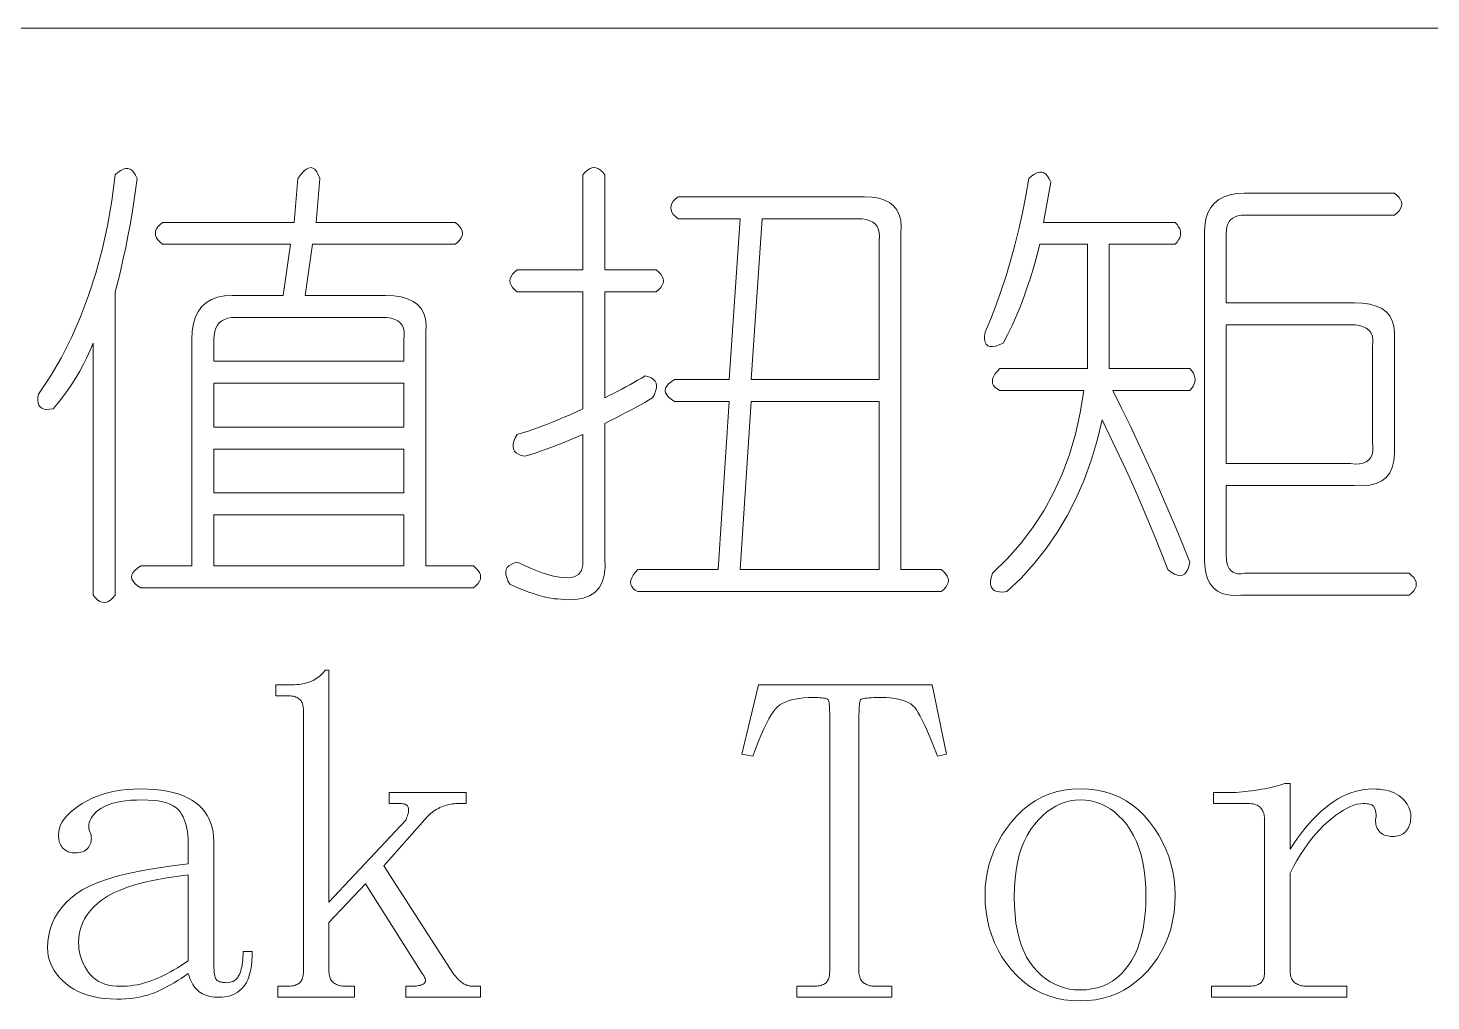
# Model space of a CAD drawing. Extents: x 1 to 297, y 1 to 210.
# Drawn here: x 90.6 to 97.18, y 41.17 to 45.73 of the extents above; entities that cross this region are included whole.
import ezdxf

# ---------------------------------------------------------------- set-up
doc = ezdxf.new("R2010")
doc.units = 0

msp = doc.modelspace()

# ---------------------------------------------------------------- linework, layer by layer
at = {"color": 7, "lineweight": 13}
msp.add_line((1.3055, 45.7306), (175.1082, 45.7306), dxfattribs=at)
for points in [[(91.9643, 45.0249), (91.9471, 44.8191), (92.5986, 44.8191), (92.6109, 44.8089), (92.6205, 44.7986), (92.6274, 44.7883), (92.6315, 44.778), (92.6329, 44.7677), (92.6315, 44.7574), (92.6274, 44.7471), (92.6205, 44.7369), (92.6109, 44.7266), (92.5986, 44.7163), (91.93, 44.7163), (91.8957, 44.4763), (92.2729, 44.4763), (92.3118, 44.4746), (92.3462, 44.4694), (92.3762, 44.4609), (92.4018, 44.4489), (92.4229, 44.4334), (92.4395, 44.4146), (92.4517, 44.3923), (92.4594, 44.3666), (92.4626, 44.3374), (92.4614, 44.3049), (92.4614, 43.2077), (92.6843, 43.2077), (92.6966, 43.1974), (92.7062, 43.1871), (92.7131, 43.1769), (92.7172, 43.1666), (92.7186, 43.1563), (92.7172, 43.146), (92.7131, 43.1357), (92.7062, 43.1254), (92.6966, 43.1151), (92.6843, 43.1049), (91.1243, 43.1049), (91.1089, 43.1151), (91.0969, 43.1254), (91.0883, 43.1357), (91.0831, 43.146), (91.0814, 43.1563), (91.0831, 43.1666), (91.0883, 43.1769), (91.0969, 43.1871), (91.1089, 43.1974), (91.1243, 43.2077), (91.3643, 43.2077), (91.3643, 44.2706), (91.3662, 44.3097), (91.3718, 44.3446), (91.3813, 44.3755), (91.3945, 44.4022), (91.4114, 44.4249), (91.4322, 44.4434), (91.4567, 44.4578), (91.485, 44.4681), (91.517, 44.4742), (91.5529, 44.4763), (91.7929, 44.4763), (91.8271, 44.7163), (91.2271, 44.7163), (91.2148, 44.7266), (91.2052, 44.7369), (91.1983, 44.7471), (91.1942, 44.7574), (91.1929, 44.7677), (91.1942, 44.778), (91.1983, 44.7883), (91.2052, 44.7986), (91.2148, 44.8089), (91.2271, 44.8191), (91.8443, 44.8191), (91.8614, 45.0249), (91.8748, 45.0434), (91.8875, 45.0578), (91.8995, 45.0681), (91.9108, 45.0742), (91.9214, 45.0763), (91.9314, 45.0742), (91.9406, 45.0681), (91.9492, 45.0578), (91.9571, 45.0434)], [(93.1986, 45.042), (93.2089, 45.0543), (93.2191, 45.0639), (93.2294, 45.0708), (93.2397, 45.0749), (93.25, 45.0763), (93.2603, 45.0749), (93.2706, 45.0708), (93.2809, 45.0639), (93.2911, 45.0543), (93.3014, 45.042), (93.3014, 44.5963), (93.5414, 44.5963), (93.5538, 44.586), (93.5634, 44.5757), (93.5702, 44.5654), (93.5743, 44.5551), (93.5757, 44.5449), (93.5743, 44.5346), (93.5702, 44.5243), (93.5634, 44.514), (93.5538, 44.5037), (93.5414, 44.4934), (93.3014, 44.4934), (93.3014, 43.9963), (93.3218, 44.0066), (93.3419, 44.0169), (93.3616, 44.0271), (93.381, 44.0374), (93.4, 44.0477), (93.4187, 44.058), (93.437, 44.0683), (93.455, 44.0786), (93.4727, 44.0889), (93.49, 44.0991), (93.5058, 44.095), (93.5188, 44.0895), (93.5291, 44.0827), (93.5366, 44.0745), (93.5414, 44.0649), (93.5435, 44.0539), (93.5428, 44.0415), (93.5394, 44.0278), (93.5332, 44.0127), (93.5243, 43.9963), (93.5066, 43.9858), (93.4879, 43.975), (93.4682, 43.9639), (93.4475, 43.9524), (93.4257, 43.9406), (93.4029, 43.9284), (93.3791, 43.9159), (93.3542, 43.903), (93.3283, 43.8898), (93.3014, 43.8763), (93.3014, 43.242), (93.3023, 43.2), (93.298, 43.1631), (93.2886, 43.1314), (93.274, 43.1049), (93.2543, 43.0834), (93.2294, 43.0671), (93.1994, 43.056), (93.1643, 43.05), (93.124, 43.0491), (93.0786, 43.0534), (93.064, 43.0541), (93.0477, 43.0562), (93.0297, 43.0596), (93.01, 43.0644), (92.9886, 43.0706), (92.9654, 43.0781), (92.9406, 43.087), (92.914, 43.0973), (92.8857, 43.109), (92.8557, 43.122), (92.8468, 43.1385), (92.8406, 43.1535), (92.8372, 43.1673), (92.8365, 43.1796), (92.8386, 43.1906), (92.8434, 43.2002), (92.8509, 43.2084), (92.8612, 43.2153), (92.8742, 43.2207), (92.89, 43.2249), (92.9517, 43.1973), (93.0066, 43.1762), (93.0546, 43.1616), (93.0957, 43.1535), (93.13, 43.152), (93.1574, 43.157), (93.178, 43.1685), (93.1917, 43.1865), (93.1986, 43.211), (93.1986, 43.242), (93.1986, 43.8249), (93.1681, 43.8115), (93.1382, 43.7988), (93.1091, 43.7868), (93.0806, 43.7755), (93.0529, 43.7649), (93.0258, 43.7549), (92.9994, 43.7457), (92.9737, 43.7371), (92.9486, 43.7292), (92.9243, 43.722), (92.9085, 43.7261), (92.8955, 43.7316), (92.8852, 43.7385), (92.8777, 43.7467), (92.8729, 43.7563), (92.8708, 43.7673), (92.8715, 43.7796), (92.8749, 43.7933), (92.8811, 43.8084), (92.89, 43.8249), (92.9147, 43.8322), (92.9407, 43.8406), (92.9682, 43.8501), (92.997, 43.8605), (93.0271, 43.872), (93.0587, 43.8845), (93.0916, 43.8981), (93.1259, 43.9126), (93.1615, 43.9282), (93.1986, 43.9449), (93.1986, 44.4934), (92.89, 44.4934), (92.8777, 44.5037), (92.868, 44.514), (92.8612, 44.5243), (92.8571, 44.5346), (92.8557, 44.5449), (92.8571, 44.5551), (92.8612, 44.5654), (92.868, 44.5757), (92.8777, 44.586), (92.89, 44.5963), (93.1986, 44.5963)], [(91.1071, 45.0249), (91.0999, 44.9702), (91.0921, 44.9158), (91.0835, 44.8618), (91.0742, 44.8082), (91.0643, 44.7549), (91.0536, 44.7019), (91.0423, 44.6493), (91.0303, 44.597), (91.0177, 44.545), (91.0043, 44.4934), (91.0043, 43.0706), (90.994, 43.0582), (90.9837, 43.0486), (90.9734, 43.0418), (90.9631, 43.0377), (90.9529, 43.0363), (90.9426, 43.0377), (90.9323, 43.0418), (90.922, 43.0486), (90.9117, 43.0582), (90.9014, 43.0706), (90.9014, 44.2534), (90.8872, 44.2195), (90.8719, 44.1862), (90.8557, 44.1537), (90.8383, 44.1218), (90.82, 44.0906), (90.8006, 44.0601), (90.7802, 44.0302), (90.7588, 44.0011), (90.7363, 43.9726), (90.7129, 43.9449), (90.6967, 43.9425), (90.6827, 43.9421), (90.6707, 43.9438), (90.6607, 43.9476), (90.6529, 43.9534), (90.647, 43.9613), (90.6432, 43.9713), (90.6415, 43.9833), (90.6419, 43.9973), (90.6443, 44.0134), (90.7003, 44.0978), (90.7519, 44.1862), (90.7991, 44.2788), (90.8418, 44.3755), (90.88, 44.4763), (90.9138, 44.5812), (90.9431, 44.6902), (90.9679, 44.8034), (90.9883, 44.9206), (91.0043, 45.042), (91.0177, 45.0542), (91.0303, 45.0633), (91.0423, 45.0693), (91.0536, 45.0722), (91.0643, 45.072), (91.0742, 45.0687), (91.0835, 45.0624), (91.0921, 45.053), (91.0999, 45.0405)], [(95.29, 45.0249), (95.3034, 45.037), (95.3161, 45.0461), (95.328, 45.0521), (95.3394, 45.055), (95.35, 45.0549), (95.3599, 45.0516), (95.3692, 45.0453), (95.3778, 45.0358), (95.3857, 45.0233), (95.3929, 45.0077), (95.3586, 44.8191), (95.9757, 44.8191), (95.985, 44.8089), (95.9922, 44.7986), (95.9973, 44.7883), (96.0004, 44.778), (96.0014, 44.7677), (96.0004, 44.7574), (95.9973, 44.7471), (95.9922, 44.7369), (95.985, 44.7266), (95.9757, 44.7163), (95.6671, 44.7163), (95.6671, 44.1334), (96.0443, 44.1334), (96.0535, 44.1231), (96.0607, 44.1129), (96.0659, 44.1026), (96.069, 44.0923), (96.07, 44.082), (96.069, 44.0717), (96.0659, 44.0614), (96.0607, 44.0511), (96.0535, 44.0409), (96.0443, 44.0306), (95.6843, 44.0306), (95.7249, 43.9485), (95.7645, 43.8667), (95.8031, 43.7853), (95.8406, 43.7042), (95.8771, 43.6234), (95.9126, 43.543), (95.9471, 43.463), (95.9805, 43.3833), (96.0129, 43.3039), (96.0443, 43.2249), (96.0402, 43.206), (96.0347, 43.1906), (96.0278, 43.1786), (96.0196, 43.17), (96.01, 43.1649), (95.999, 43.1631), (95.9867, 43.1649), (95.973, 43.17), (95.9579, 43.1786), (95.9414, 43.1906), (95.9137, 43.2624), (95.8852, 43.3339), (95.856, 43.405), (95.8262, 43.4758), (95.7957, 43.5463), (95.7645, 43.6164), (95.7326, 43.6862), (95.7001, 43.7556), (95.6668, 43.8247), (95.6329, 43.8934), (95.6099, 43.7959), (95.5821, 43.7021), (95.5495, 43.6121), (95.5122, 43.5259), (95.47, 43.4434), (95.423, 43.3647), (95.3713, 43.2898), (95.3147, 43.2187), (95.2533, 43.1513), (95.1871, 43.0877), (95.1679, 43.0855), (95.1515, 43.0857), (95.1378, 43.0882), (95.1268, 43.0932), (95.1186, 43.1006), (95.1131, 43.1103), (95.1103, 43.1225), (95.1103, 43.1371), (95.1131, 43.1541), (95.1186, 43.1734), (95.1877, 43.2406), (95.2509, 43.3119), (95.3083, 43.3874), (95.3599, 43.4669), (95.4057, 43.5506), (95.4457, 43.6383), (95.4798, 43.7302), (95.5081, 43.8262), (95.5305, 43.9263), (95.5471, 44.0306), (95.1529, 44.0306), (95.1405, 44.0378), (95.1309, 44.0457), (95.1241, 44.0542), (95.1199, 44.0635), (95.1186, 44.0734), (95.1199, 44.0841), (95.1241, 44.0954), (95.1309, 44.1074), (95.1405, 44.1201), (95.1529, 44.1334), (95.5643, 44.1334), (95.5643, 44.7163), (95.3414, 44.7163), (95.3274, 44.6623), (95.3126, 44.61), (95.2972, 44.5594), (95.2811, 44.5106), (95.2643, 44.4634), (95.2468, 44.418), (95.2286, 44.3743), (95.2098, 44.3323), (95.1902, 44.292), (95.17, 44.2534), (95.1506, 44.2447), (95.1337, 44.239), (95.1191, 44.2365), (95.1069, 44.237), (95.0971, 44.2406), (95.0898, 44.2473), (95.0848, 44.257), (95.0822, 44.2699), (95.0821, 44.2858), (95.0843, 44.3049), (95.111, 44.3676), (95.1364, 44.4324), (95.1604, 44.4993), (95.183, 44.5682), (95.2043, 44.6391), (95.2242, 44.7122), (95.2427, 44.7873), (95.2598, 44.8644), (95.2756, 44.9436)], [(96.3014, 44.9563), (97.0043, 44.9563), (97.0166, 44.946), (97.0262, 44.9357), (97.0331, 44.9254), (97.0372, 44.9151), (97.0386, 44.9049), (97.0372, 44.8946), (97.0331, 44.8843), (97.0262, 44.874), (97.0166, 44.8637), (97.0043, 44.8534), (96.3014, 44.8534), (96.2851, 44.8526), (96.2706, 44.85), (96.2577, 44.8457), (96.2466, 44.8397), (96.2371, 44.832), (96.2294, 44.8226), (96.2234, 44.8114), (96.2191, 44.7986), (96.2166, 44.784), (96.2157, 44.7677), (96.2157, 44.442), (96.8157, 44.442), (96.8546, 44.4403), (96.8891, 44.4351), (96.9191, 44.4266), (96.9446, 44.4146), (96.9657, 44.3991), (96.9823, 44.3803), (96.9945, 44.358), (97.0022, 44.3323), (97.0055, 44.3031), (97.0043, 44.2706), (97.0043, 43.7734), (97.0055, 43.7345), (97.0022, 43.7001), (96.9945, 43.6701), (96.9823, 43.6445), (96.9657, 43.6234), (96.9446, 43.6068), (96.9191, 43.5946), (96.8891, 43.5869), (96.8546, 43.5837), (96.8157, 43.5849), (96.2157, 43.5849), (96.2157, 43.2591), (96.2166, 43.2398), (96.2191, 43.2228), (96.2234, 43.2082), (96.2294, 43.1961), (96.2371, 43.1863), (96.2466, 43.1789), (96.2577, 43.1739), (96.2706, 43.1714), (96.2851, 43.1712), (96.3014, 43.1734), (97.0729, 43.1734), (97.0852, 43.1631), (97.0948, 43.1529), (97.1017, 43.1426), (97.1058, 43.1323), (97.1071, 43.122), (97.1058, 43.1117), (97.1017, 43.1014), (97.0948, 43.0911), (97.0852, 43.0809), (97.0729, 43.0706), (96.2843, 43.0706), (96.2517, 43.0692), (96.2226, 43.0719), (96.1969, 43.0788), (96.1746, 43.0898), (96.1557, 43.1049), (96.1403, 43.1241), (96.1283, 43.1474), (96.1197, 43.1748), (96.1146, 43.2063), (96.1129, 43.242), (96.1129, 44.7677), (96.1147, 44.8035), (96.1204, 44.8356), (96.1298, 44.8639), (96.143, 44.8884), (96.16, 44.9091), (96.1807, 44.9261), (96.2053, 44.9393), (96.2335, 44.9487), (96.2656, 44.9544)], [(93.6443, 44.9391), (94.5186, 44.9391), (94.5542, 44.9374), (94.5858, 44.9323), (94.6132, 44.9237), (94.6365, 44.9117), (94.6557, 44.8963), (94.6708, 44.8774), (94.6818, 44.8551), (94.6886, 44.8294), (94.6914, 44.8003), (94.69, 44.7677), (94.69, 43.1906), (94.8786, 43.1906), (94.8909, 43.1803), (94.9005, 43.17), (94.9074, 43.1597), (94.9115, 43.1494), (94.9128, 43.1391), (94.9115, 43.1289), (94.9074, 43.1186), (94.9005, 43.1083), (94.8909, 43.098), (94.8786, 43.0877), (93.4557, 43.0877), (93.4434, 43.0949), (93.4338, 43.1028), (93.4269, 43.1114), (93.4228, 43.1206), (93.4214, 43.1306), (93.4228, 43.1412), (93.4269, 43.1525), (93.4338, 43.1645), (93.4434, 43.1772), (93.4557, 43.1906), (93.8329, 43.1906), (93.8843, 43.9791), (93.6271, 43.9791), (93.6117, 43.9894), (93.5997, 43.9997), (93.5911, 44.01), (93.586, 44.0203), (93.5843, 44.0306), (93.586, 44.0409), (93.5911, 44.0511), (93.5997, 44.0614), (93.6117, 44.0717), (93.6271, 44.082), (93.8843, 44.082), (93.9357, 44.8363), (93.6443, 44.8363), (93.6319, 44.8466), (93.6223, 44.8569), (93.6155, 44.8671), (93.6114, 44.8774), (93.61, 44.8877), (93.6114, 44.898), (93.6155, 44.9083), (93.6223, 44.9186), (93.6319, 44.9289)], [(94.4843, 44.8363), (94.0386, 44.8363), (93.9871, 44.082), (94.5871, 44.082), (94.5871, 44.7334), (94.5892, 44.753), (94.5885, 44.7705), (94.5851, 44.7859), (94.5789, 44.7993), (94.57, 44.8106), (94.5583, 44.8198), (94.5439, 44.827), (94.5268, 44.8322), (94.5069, 44.8353)], [(92.2557, 44.3734), (91.57, 44.3734), (91.5505, 44.3724), (91.533, 44.3693), (91.5175, 44.3642), (91.5042, 44.357), (91.4929, 44.3477), (91.4836, 44.3364), (91.4764, 44.323), (91.4713, 44.3076), (91.4682, 44.2901), (91.4671, 44.2706), (91.4671, 44.1677), (92.3586, 44.1677), (92.3586, 44.2706), (92.3606, 44.2901), (92.3599, 44.3076), (92.3565, 44.323), (92.3503, 44.3364), (92.3414, 44.3477), (92.3298, 44.357), (92.3154, 44.3642), (92.2982, 44.3693), (92.2783, 44.3724)], [(96.7986, 44.3391), (96.2157, 44.3391), (96.2157, 43.6877), (96.7986, 43.6877), (96.8212, 43.6857), (96.8411, 43.6863), (96.8582, 43.6898), (96.8726, 43.6959), (96.8843, 43.7049), (96.8932, 43.7165), (96.8994, 43.7309), (96.9028, 43.7481), (96.9035, 43.7679), (96.9014, 43.7906), (96.9014, 44.2363), (96.9035, 44.2558), (96.9028, 44.2733), (96.8994, 44.2887), (96.8932, 44.3021), (96.8843, 44.3134), (96.8726, 44.3227), (96.8582, 44.3299), (96.8411, 44.335), (96.8212, 44.3381)], [(92.3586, 44.0649), (91.4671, 44.0649), (91.4671, 43.8591), (92.3586, 43.8591)], [(94.5871, 43.9791), (93.9871, 43.9791), (93.9357, 43.1906), (94.5871, 43.1906)], [(92.3586, 43.7563), (91.4671, 43.7563), (91.4671, 43.5506), (92.3586, 43.5506)], [(92.3586, 43.4477), (91.4671, 43.4477), (91.4671, 43.2077), (92.3586, 43.2077)], [(92.2643, 41.802), (92.59, 41.2963), (92.5951, 41.2896), (92.6001, 41.2834), (92.605, 41.2776), (92.6099, 41.2723), (92.6146, 41.2674), (92.6193, 41.2629), (92.6239, 41.2588), (92.6284, 41.2551), (92.6328, 41.2519), (92.6371, 41.2491), (92.6415, 41.2467), (92.6459, 41.2445), (92.6504, 41.2426), (92.655, 41.2409), (92.6596, 41.2395), (92.6644, 41.2383), (92.6692, 41.2374), (92.6742, 41.2368), (92.6792, 41.2364), (92.6843, 41.2363), (92.7186, 41.2363), (92.7186, 41.1849), (92.3671, 41.1849), (92.3671, 41.2363), (92.3929, 41.2363), (92.4012, 41.2364), (92.409, 41.2368), (92.4163, 41.2374), (92.423, 41.2383), (92.4293, 41.2395), (92.435, 41.2409), (92.4403, 41.2426), (92.445, 41.2445), (92.4492, 41.2467), (92.4529, 41.2491), (92.4559, 41.2519), (92.458, 41.2551), (92.4593, 41.2588), (92.4597, 41.2629), (92.4593, 41.2674), (92.458, 41.2723), (92.4559, 41.2776), (92.4529, 41.2834), (92.449, 41.2896), (92.4443, 41.2963), (92.1786, 41.7163), (92.0071, 41.5363), (92.0071, 41.3049), (92.0074, 41.2982), (92.008, 41.2918), (92.0091, 41.2858), (92.0106, 41.2802), (92.0125, 41.2749), (92.0149, 41.2699), (92.0176, 41.2653), (92.0209, 41.261), (92.0245, 41.257), (92.0286, 41.2534), (92.033, 41.2502), (92.0377, 41.2473), (92.0426, 41.2447), (92.0478, 41.2425), (92.0532, 41.2406), (92.0589, 41.239), (92.0649, 41.2378), (92.0711, 41.237), (92.0776, 41.2365), (92.0843, 41.2363), (92.1271, 41.2363), (92.1271, 41.1849), (91.7671, 41.1849), (91.7671, 41.2363), (91.81, 41.2363), (91.8183, 41.2365), (91.8261, 41.237), (91.8334, 41.2378), (91.8402, 41.239), (91.8464, 41.2406), (91.8522, 41.2425), (91.8574, 41.2447), (91.8621, 41.2473), (91.8663, 41.2502), (91.87, 41.2534), (91.8733, 41.257), (91.8762, 41.261), (91.8787, 41.2653), (91.881, 41.2699), (91.8829, 41.2749), (91.8844, 41.2802), (91.8856, 41.2858), (91.8865, 41.2918), (91.887, 41.2982), (91.8871, 41.3049), (91.8871, 42.5306), (91.887, 42.5373), (91.8865, 42.5436), (91.8856, 42.5496), (91.8844, 42.5553), (91.8829, 42.5606), (91.881, 42.5655), (91.8787, 42.5702), (91.8762, 42.5745), (91.8733, 42.5784), (91.87, 42.582), (91.8663, 42.5853), (91.8621, 42.5882), (91.8574, 42.5907), (91.8522, 42.593), (91.8464, 42.5949), (91.8402, 42.5964), (91.8334, 42.5976), (91.8261, 42.5985), (91.8183, 42.599), (91.81, 42.5991), (91.7586, 42.5991), (91.7586, 42.6506), (91.8357, 42.6506), (91.8459, 42.6507), (91.8558, 42.6513), (91.8654, 42.6521), (91.8748, 42.6533), (91.8839, 42.6549), (91.8928, 42.6567), (91.9014, 42.659), (91.9098, 42.6615), (91.9179, 42.6645), (91.9257, 42.6677), (91.9333, 42.6713), (91.9406, 42.6753), (91.9477, 42.6795), (91.9545, 42.6842), (91.9611, 42.6891), (91.9674, 42.6945), (91.9734, 42.7001), (91.9792, 42.7061), (91.9847, 42.7125), (91.99, 42.7191), (92.0071, 42.7191), (92.0071, 41.6306), (92.3671, 42.0163), (92.3704, 42.023), (92.3731, 42.0295), (92.3755, 42.0357), (92.3774, 42.0417), (92.3789, 42.0474), (92.38, 42.0528), (92.3806, 42.058), (92.3809, 42.0629), (92.3806, 42.0676), (92.38, 42.072), (92.3788, 42.0761), (92.3771, 42.0797), (92.3747, 42.0829), (92.3718, 42.0857), (92.3682, 42.0881), (92.3641, 42.09), (92.3593, 42.0915), (92.3539, 42.0926), (92.348, 42.0932), (92.3414, 42.0934), (92.29, 42.0934), (92.29, 42.1449), (92.65, 42.1449), (92.65, 42.0934), (92.6071, 42.0934), (92.6019, 42.0933), (92.5963, 42.0929), (92.5906, 42.0923), (92.5845, 42.0914), (92.5782, 42.0902), (92.5717, 42.0888), (92.5648, 42.0871), (92.5578, 42.0852), (92.5504, 42.083), (92.5429, 42.0806), (92.5352, 42.0778), (92.5276, 42.0746), (92.5201, 42.0709), (92.5127, 42.0669), (92.5054, 42.0624), (92.4981, 42.0574), (92.491, 42.0521), (92.4839, 42.0463), (92.4769, 42.0401), (92.47, 42.0334)], [(94.6471, 41.1849), (94.2014, 41.1849), (94.2014, 41.2363), (94.2786, 41.2363), (94.2869, 41.2365), (94.2947, 41.237), (94.302, 41.2378), (94.3087, 41.239), (94.315, 41.2406), (94.3207, 41.2425), (94.326, 41.2447), (94.3307, 41.2473), (94.3349, 41.2502), (94.3386, 41.2534), (94.3418, 41.257), (94.3447, 41.261), (94.3473, 41.2653), (94.3495, 41.2699), (94.3514, 41.2749), (94.353, 41.2802), (94.3542, 41.2858), (94.355, 41.2918), (94.3555, 41.2982), (94.3557, 41.3049), (94.3557, 42.5049), (94.3556, 42.518), (94.3554, 42.5299), (94.3549, 42.5406), (94.3543, 42.5501), (94.3536, 42.5584), (94.3526, 42.5655), (94.3515, 42.5715), (94.3502, 42.5762), (94.3488, 42.5797), (94.3471, 42.582), (94.3449, 42.5836), (94.3417, 42.5851), (94.3374, 42.5864), (94.3321, 42.5875), (94.3257, 42.5884), (94.3183, 42.5892), (94.3099, 42.5898), (94.3005, 42.5902), (94.2901, 42.5905), (94.2786, 42.5906), (94.2553, 42.5901), (94.2335, 42.5889), (94.2131, 42.5867), (94.1942, 42.5837), (94.1768, 42.5799), (94.1608, 42.5751), (94.1463, 42.5696), (94.1332, 42.5631), (94.1216, 42.5559), (94.1114, 42.5477), (94.1018, 42.5377), (94.0917, 42.5247), (94.0812, 42.5089), (94.0703, 42.4901), (94.0589, 42.4684), (94.0471, 42.4438), (94.0349, 42.4163), (94.0223, 42.3859), (94.0092, 42.3525), (93.9957, 42.3163), (93.9443, 42.3249), (94.0214, 42.6506), (94.8357, 42.6506), (94.9043, 42.3249), (94.8614, 42.3163), (94.848, 42.351), (94.8352, 42.383), (94.823, 42.4123), (94.8114, 42.439), (94.8004, 42.4631), (94.7899, 42.4845), (94.7801, 42.5032), (94.7709, 42.5193), (94.7623, 42.5327), (94.7543, 42.5434), (94.7458, 42.5524), (94.7356, 42.5604), (94.7238, 42.5675), (94.7104, 42.5736), (94.6954, 42.5788), (94.6787, 42.583), (94.6604, 42.5863), (94.6404, 42.5887), (94.6189, 42.5901), (94.5957, 42.5906), (94.5793, 42.5905), (94.5645, 42.5902), (94.5512, 42.5898), (94.5395, 42.5892), (94.5293, 42.5884), (94.5206, 42.5875), (94.5135, 42.5864), (94.5079, 42.5851), (94.5039, 42.5836), (94.5014, 42.582), (94.4998, 42.5796), (94.4983, 42.5758), (94.4971, 42.5707), (94.4959, 42.5642), (94.495, 42.5563), (94.4942, 42.547), (94.4936, 42.5364), (94.4932, 42.5244), (94.4929, 42.511), (94.4929, 42.4963), (94.4929, 41.3049), (94.4931, 41.2982), (94.4937, 41.2918), (94.4948, 41.2858), (94.4963, 41.2802), (94.4982, 41.2749), (94.5006, 41.2699), (94.5033, 41.2653), (94.5066, 41.261), (94.5102, 41.257), (94.5143, 41.2534), (94.5187, 41.2502), (94.5234, 41.2473), (94.5283, 41.2447), (94.5335, 41.2425), (94.5389, 41.2406), (94.5446, 41.239), (94.5506, 41.2378), (94.5568, 41.237), (94.5633, 41.2365), (94.57, 41.2363), (94.6471, 41.2363)], [(96.5157, 41.8791), (96.533, 41.9059), (96.5505, 41.9314), (96.5683, 41.9556), (96.5863, 41.9786), (96.6046, 42.0002), (96.6232, 42.0206), (96.642, 42.0396), (96.6611, 42.0574), (96.6804, 42.0739), (96.7, 42.0891), (96.7197, 42.103), (96.7396, 42.1154), (96.7595, 42.1263), (96.7795, 42.1358), (96.7996, 42.1438), (96.8198, 42.1503), (96.8401, 42.1554), (96.8605, 42.1591), (96.8809, 42.1613), (96.9014, 42.162), (96.9182, 42.1616), (96.9342, 42.1605), (96.9494, 42.1585), (96.9638, 42.1558), (96.9775, 42.1524), (96.9904, 42.1481), (97.0025, 42.1431), (97.0139, 42.1373), (97.0245, 42.1308), (97.0343, 42.1234), (97.0432, 42.1156), (97.0513, 42.1075), (97.0583, 42.0991), (97.0645, 42.0905), (97.0696, 42.0816), (97.0739, 42.0725), (97.0772, 42.0631), (97.0795, 42.0535), (97.081, 42.0436), (97.0814, 42.0334), (97.0812, 42.025), (97.0806, 42.017), (97.0795, 42.0093), (97.078, 42.0019), (97.0761, 41.9949), (97.0737, 41.9882), (97.0709, 41.9818), (97.0677, 41.9758), (97.0641, 41.9702), (97.06, 41.9649), (97.0555, 41.96), (97.0506, 41.9556), (97.0452, 41.9517), (97.0394, 41.9484), (97.0332, 41.9456), (97.0266, 41.9433), (97.0195, 41.9415), (97.012, 41.9402), (97.0041, 41.9394), (96.9957, 41.9391), (96.9874, 41.9394), (96.9794, 41.9402), (96.9719, 41.9415), (96.9649, 41.9433), (96.9582, 41.9456), (96.952, 41.9484), (96.9462, 41.9517), (96.9408, 41.9556), (96.9359, 41.96), (96.9314, 41.9649), (96.9274, 41.9702), (96.9241, 41.9758), (96.9213, 41.9818), (96.9191, 41.9882), (96.9175, 41.9949), (96.9165, 42.0019), (96.9161, 42.0093), (96.9163, 42.017), (96.9172, 42.025), (96.9186, 42.0334), (96.9185, 42.0385), (96.9182, 42.0434), (96.9178, 42.0481), (96.9172, 42.0526), (96.9164, 42.057), (96.9155, 42.0612), (96.9144, 42.0652), (96.9131, 42.0691), (96.9116, 42.0728), (96.91, 42.0763), (96.9079, 42.0795), (96.9052, 42.0825), (96.9018, 42.085), (96.8977, 42.0873), (96.8929, 42.0891), (96.8874, 42.0907), (96.8812, 42.0919), (96.8743, 42.0927), (96.8668, 42.0933), (96.8586, 42.0934), (96.8446, 42.0926), (96.8299, 42.09), (96.8147, 42.0857), (96.7989, 42.0797), (96.7825, 42.072), (96.7655, 42.0626), (96.7479, 42.0514), (96.7297, 42.0386), (96.7108, 42.024), (96.6914, 42.0077), (96.6719, 41.9899), (96.6529, 41.9707), (96.6342, 41.9501), (96.616, 41.9282), (96.5982, 41.9049), (96.5809, 41.8802), (96.5639, 41.8541), (96.5474, 41.8267), (96.5314, 41.7979), (96.5157, 41.7677), (96.5157, 41.3049), (96.5159, 41.2982), (96.5166, 41.2918), (96.5176, 41.2858), (96.5191, 41.2802), (96.5211, 41.2749), (96.5234, 41.2699), (96.5262, 41.2653), (96.5294, 41.261), (96.5331, 41.257), (96.5371, 41.2534), (96.5415, 41.2502), (96.5462, 41.2473), (96.5512, 41.2447), (96.5563, 41.2425), (96.5618, 41.2406), (96.5675, 41.239), (96.5734, 41.2378), (96.5797, 41.237), (96.5861, 41.2365), (96.5928, 41.2363), (96.7814, 41.2363), (96.7814, 41.1849), (96.1471, 41.1849), (96.1471, 41.2363), (96.3186, 41.2363), (96.3269, 41.2365), (96.3347, 41.237), (96.342, 41.2378), (96.3487, 41.239), (96.355, 41.2406), (96.3607, 41.2425), (96.366, 41.2447), (96.3707, 41.2473), (96.3749, 41.2502), (96.3786, 41.2534), (96.3818, 41.257), (96.3847, 41.261), (96.3873, 41.2653), (96.3895, 41.2699), (96.3914, 41.2749), (96.393, 41.2802), (96.3942, 41.2858), (96.395, 41.2918), (96.3955, 41.2982), (96.3957, 41.3049), (96.3957, 42.0163), (96.3955, 42.023), (96.395, 42.0295), (96.3942, 42.0357), (96.393, 42.0417), (96.3914, 42.0474), (96.3895, 42.0528), (96.3873, 42.058), (96.3847, 42.0629), (96.3818, 42.0676), (96.3786, 42.072), (96.3749, 42.0761), (96.3707, 42.0797), (96.366, 42.0829), (96.3607, 42.0857), (96.355, 42.0881), (96.3487, 42.09), (96.342, 42.0915), (96.3347, 42.0926), (96.3269, 42.0932), (96.3186, 42.0934), (96.1557, 42.0934), (96.1557, 42.1449), (96.2243, 42.1449), (96.2365, 42.145), (96.2491, 42.1454), (96.2622, 42.146), (96.2757, 42.1469), (96.2896, 42.1481), (96.304, 42.1495), (96.3188, 42.1512), (96.334, 42.1531), (96.3496, 42.1553), (96.3657, 42.1577), (96.3816, 42.1603), (96.3967, 42.163), (96.4111, 42.1658), (96.4247, 42.1687), (96.4375, 42.1716), (96.4495, 42.1747), (96.4608, 42.1778), (96.4713, 42.181), (96.481, 42.1843), (96.49, 42.1877), (96.5157, 42.1877)], [(91.0129, 41.1763), (90.9827, 41.177), (90.9539, 41.1792), (90.9265, 41.1828), (90.9004, 41.1879), (90.8757, 41.1945), (90.8524, 41.2025), (90.8305, 41.212), (90.8099, 41.2229), (90.7907, 41.2353), (90.7729, 41.2491), (90.7566, 41.2639), (90.742, 41.2791), (90.7291, 41.2948), (90.718, 41.3109), (90.7086, 41.3274), (90.7009, 41.3443), (90.6949, 41.3616), (90.6906, 41.3794), (90.688, 41.3976), (90.6871, 41.4163), (90.6885, 41.4466), (90.6925, 41.4758), (90.6991, 41.5038), (90.7084, 41.5308), (90.7204, 41.5566), (90.735, 41.5814), (90.7522, 41.605), (90.7722, 41.6275), (90.7948, 41.6489), (90.82, 41.6691), (90.8492, 41.6883), (90.8836, 41.7063), (90.9232, 41.7233), (90.9681, 41.7391), (91.0182, 41.7538), (91.0735, 41.7674), (91.1341, 41.7798), (91.1999, 41.7912), (91.2709, 41.8014), (91.3471, 41.8106), (91.3471, 41.9134), (91.3468, 41.9303), (91.3456, 41.9465), (91.3437, 41.9622), (91.341, 41.9772), (91.3375, 41.9916), (91.3333, 42.0055), (91.3282, 42.0187), (91.3225, 42.0314), (91.3159, 42.0434), (91.3086, 42.0549), (91.2999, 42.0654), (91.2892, 42.0749), (91.2766, 42.0833), (91.2619, 42.0905), (91.2454, 42.0966), (91.2268, 42.1017), (91.2063, 42.1056), (91.1838, 42.1083), (91.1593, 42.11), (91.1329, 42.1106), (91.1046, 42.1101), (91.078, 42.1087), (91.0531, 42.1063), (91.03, 42.103), (91.0086, 42.0988), (90.9889, 42.0936), (90.9709, 42.0875), (90.9546, 42.0804), (90.94, 42.0724), (90.9271, 42.0634), (90.9159, 42.054), (90.9062, 42.0444), (90.8981, 42.0348), (90.8915, 42.025), (90.8864, 42.0152), (90.8829, 42.0053), (90.8809, 41.9953), (90.8805, 41.9853), (90.8816, 41.9751), (90.8843, 41.9649), (90.8874, 41.958), (90.8898, 41.9511), (90.8915, 41.9443), (90.8925, 41.9374), (90.8929, 41.9306), (90.8925, 41.9237), (90.8915, 41.9169), (90.8898, 41.91), (90.8874, 41.9031), (90.8843, 41.8963), (90.8805, 41.8898), (90.8761, 41.8839), (90.8709, 41.8788), (90.8651, 41.8743), (90.8586, 41.8706), (90.8514, 41.8675), (90.8435, 41.8651), (90.8349, 41.8634), (90.8257, 41.8623), (90.8157, 41.862), (90.809, 41.8622), (90.8025, 41.8629), (90.7963, 41.8639), (90.7903, 41.8654), (90.7846, 41.8674), (90.7792, 41.8697), (90.774, 41.8725), (90.7691, 41.8757), (90.7644, 41.8794), (90.76, 41.8834), (90.7559, 41.8879), (90.7523, 41.8929), (90.7491, 41.8982), (90.7463, 41.904), (90.7439, 41.9102), (90.742, 41.9169), (90.7405, 41.9239), (90.7394, 41.9314), (90.7388, 41.9394), (90.7386, 41.9477), (90.7397, 41.9631), (90.743, 41.9782), (90.7486, 41.9932), (90.7564, 42.0081), (90.7664, 42.0227), (90.7787, 42.0372), (90.7932, 42.0515), (90.8099, 42.0657), (90.8288, 42.0796), (90.85, 42.0934), (90.8728, 42.1065), (90.8966, 42.1181), (90.9215, 42.1284), (90.9474, 42.1373), (90.9743, 42.1449), (91.0022, 42.151), (91.0312, 42.1558), (91.0612, 42.1593), (91.0922, 42.1613), (91.1243, 42.162), (91.1577, 42.1614), (91.1894, 42.1594), (91.2194, 42.1562), (91.2477, 42.1517), (91.2743, 42.1459), (91.2991, 42.1389), (91.3223, 42.1305), (91.3437, 42.1209), (91.3634, 42.1099), (91.3814, 42.0977), (91.3977, 42.0843), (91.4123, 42.0698), (91.4251, 42.0541), (91.4363, 42.0374), (91.4457, 42.0195), (91.4534, 42.0005), (91.4594, 41.9804), (91.4637, 41.9592), (91.4663, 41.9369), (91.4671, 41.9134), (91.4671, 41.3477), (91.4673, 41.3346), (91.4677, 41.3225), (91.4683, 41.3116), (91.4692, 41.3018), (91.4704, 41.2931), (91.4718, 41.2855), (91.4734, 41.279), (91.4754, 41.2737), (91.4776, 41.2694), (91.48, 41.2663), (91.4828, 41.2638), (91.486, 41.2617), (91.4896, 41.2597), (91.4937, 41.2581), (91.4982, 41.2566), (91.5031, 41.2555), (91.5085, 41.2546), (91.5143, 41.2539), (91.5205, 41.2536), (91.5271, 41.2534), (91.5355, 41.2538), (91.5433, 41.255), (91.5505, 41.2569), (91.5573, 41.2596), (91.5636, 41.2631), (91.5693, 41.2673), (91.5745, 41.2723), (91.5793, 41.2781), (91.5835, 41.2847), (91.5871, 41.292), (91.5904, 41.3), (91.5933, 41.3086), (91.5959, 41.3178), (91.5981, 41.3277), (91.6, 41.3381), (91.6015, 41.3491), (91.6027, 41.3607), (91.6036, 41.3729), (91.6041, 41.3857), (91.6043, 41.3991), (91.6471, 41.3991), (91.6467, 41.3759), (91.6454, 41.3541), (91.6433, 41.3337), (91.6403, 41.3148), (91.6364, 41.2974), (91.6317, 41.2814), (91.6261, 41.2668), (91.6197, 41.2538), (91.6124, 41.2422), (91.6043, 41.232), (91.5955, 41.223), (91.5861, 41.215), (91.5763, 41.208), (91.5659, 41.2018), (91.555, 41.1966), (91.5436, 41.1924), (91.5317, 41.1891), (91.5193, 41.1867), (91.5063, 41.1853), (91.4929, 41.1849), (91.4811, 41.1851), (91.4699, 41.1859), (91.4592, 41.1872), (91.449, 41.189), (91.4393, 41.1913), (91.4301, 41.1941), (91.4215, 41.1975), (91.4133, 41.2013), (91.4057, 41.2057), (91.3986, 41.2106), (91.3919, 41.2161), (91.3855, 41.2222), (91.3795, 41.2291), (91.3739, 41.2366), (91.3686, 41.2449), (91.3636, 41.2538), (91.359, 41.2634), (91.3547, 41.2737), (91.3507, 41.2846), (91.3471, 41.2963), (91.3301, 41.2846), (91.3134, 41.2735), (91.2969, 41.263), (91.2806, 41.2531), (91.2646, 41.2438), (91.2489, 41.2351), (91.2334, 41.227), (91.2182, 41.2195), (91.2033, 41.2126), (91.1886, 41.2063), (91.1737, 41.2006), (91.1582, 41.1955), (91.1422, 41.191), (91.1255, 41.1871), (91.1082, 41.1838), (91.0903, 41.1811), (91.0719, 41.179), (91.0528, 41.1775), (91.0331, 41.1766)], [(95.9757, 41.6649), (95.9744, 41.6227), (95.9706, 41.5821), (95.9641, 41.5428), (95.9551, 41.5051), (95.9436, 41.4688), (95.9294, 41.4339), (95.9127, 41.4006), (95.8934, 41.3686), (95.8716, 41.3382), (95.8471, 41.3091), (95.8208, 41.2823), (95.7933, 41.2582), (95.7646, 41.237), (95.7347, 41.2186), (95.7036, 41.2031), (95.6712, 41.1903), (95.6377, 41.1804), (95.603, 41.1734), (95.5671, 41.1691), (95.53, 41.1677), (95.4913, 41.1692), (95.4541, 41.1735), (95.4183, 41.1808), (95.3839, 41.191), (95.3511, 41.2041), (95.3197, 41.2202), (95.2897, 41.2391), (95.2612, 41.261), (95.2342, 41.2857), (95.2086, 41.3134), (95.185, 41.3432), (95.1638, 41.3741), (95.1452, 41.4063), (95.129, 41.4396), (95.1154, 41.4741), (95.1042, 41.5099), (95.0955, 41.5468), (95.0893, 41.585), (95.0855, 41.6243), (95.0843, 41.6649), (95.0855, 41.7022), (95.0893, 41.7389), (95.0955, 41.7749), (95.1042, 41.8102), (95.1154, 41.8449), (95.129, 41.8788), (95.1452, 41.9121), (95.1638, 41.9446), (95.185, 41.9765), (95.2086, 42.0077), (95.2342, 42.037), (95.2612, 42.0633), (95.2897, 42.0864), (95.3197, 42.1065), (95.3511, 42.1234), (95.3839, 42.1373), (95.4183, 42.1481), (95.4541, 42.1558), (95.4913, 42.1605), (95.53, 42.162), (95.5703, 42.1605), (95.6089, 42.1558), (95.6457, 42.1481), (95.6809, 42.1373), (95.7143, 42.1234), (95.746, 42.1065), (95.776, 42.0864), (95.8043, 42.0633), (95.8309, 42.037), (95.8557, 42.0077), (95.8785, 41.9765), (95.8989, 41.9446), (95.9169, 41.9121), (95.9325, 41.8788), (95.9457, 41.8449), (95.9565, 41.8102), (95.9649, 41.7749), (95.9709, 41.7389), (95.9745, 41.7022)], [(95.2214, 41.6563), (95.2223, 41.6129), (95.225, 41.5718), (95.2295, 41.533), (95.2358, 41.4965), (95.2439, 41.4624), (95.2538, 41.4305), (95.2655, 41.401), (95.279, 41.3738), (95.2943, 41.3489), (95.3114, 41.3263), (95.3298, 41.3059), (95.349, 41.2877), (95.3689, 41.2716), (95.3896, 41.2577), (95.4111, 41.2459), (95.4333, 41.2363), (95.4563, 41.2288), (95.4801, 41.2234), (95.5047, 41.2202), (95.53, 41.2191), (95.5585, 41.2203), (95.5857, 41.2238), (95.6116, 41.2296), (95.6363, 41.2377), (95.6596, 41.2481), (95.6817, 41.2608), (95.7025, 41.2758), (95.722, 41.2932), (95.7402, 41.3129), (95.7571, 41.3349), (95.7726, 41.3589), (95.7865, 41.3847), (95.7987, 41.4124), (95.8092, 41.4418), (95.8182, 41.4731), (95.8255, 41.5061), (95.8312, 41.541), (95.8353, 41.5776), (95.8378, 41.616), (95.8386, 41.6563), (95.8377, 41.6998), (95.835, 41.7411), (95.8305, 41.7804), (95.8242, 41.8174), (95.8161, 41.8524), (95.8062, 41.8851), (95.7945, 41.9158), (95.781, 41.9443), (95.7657, 41.9706), (95.7486, 41.9949), (95.7302, 42.0168), (95.711, 42.0365), (95.6911, 42.0539), (95.6704, 42.0689), (95.6489, 42.0816), (95.6267, 42.0921), (95.6037, 42.1002), (95.5799, 42.1059), (95.5553, 42.1094), (95.53, 42.1106), (95.5063, 42.1094), (95.483, 42.1059), (95.4603, 42.1002), (95.4381, 42.0921), (95.4164, 42.0816), (95.3953, 42.0689), (95.3746, 42.0539), (95.3545, 42.0365), (95.3348, 42.0168), (95.3157, 41.9949), (95.2978, 41.9706), (95.2818, 41.9443), (95.2676, 41.9158), (95.2554, 41.8851), (95.245, 41.8524), (95.2365, 41.8174), (95.2299, 41.7804), (95.2252, 41.7411), (95.2224, 41.6998)], [(90.8329, 41.442), (90.8333, 41.4267), (90.8347, 41.4117), (90.8371, 41.3969), (90.8404, 41.3823), (90.8446, 41.3681), (90.8498, 41.3541), (90.8559, 41.3403), (90.863, 41.3268), (90.871, 41.3136), (90.88, 41.3006), (90.89, 41.2884), (90.9011, 41.2774), (90.9133, 41.2678), (90.9266, 41.2594), (90.9411, 41.2524), (90.9566, 41.2466), (90.9733, 41.2421), (90.9911, 41.2389), (91.01, 41.2369), (91.03, 41.2363), (91.0454, 41.2366), (91.0609, 41.2375), (91.0763, 41.239), (91.0917, 41.2411), (91.1071, 41.2438), (91.1226, 41.2471), (91.138, 41.251), (91.1534, 41.2555), (91.1689, 41.2606), (91.1843, 41.2663), (91.1998, 41.2726), (91.2155, 41.2795), (91.2313, 41.287), (91.2474, 41.2951), (91.2636, 41.3038), (91.2799, 41.3131), (91.2965, 41.323), (91.3132, 41.3335), (91.3301, 41.3446), (91.3471, 41.3563), (91.3471, 41.7591), (91.2906, 41.7518), (91.2378, 41.7435), (91.1885, 41.7343), (91.1428, 41.7242), (91.1007, 41.7131), (91.0622, 41.701), (91.0273, 41.688), (90.9961, 41.6741), (90.9684, 41.6592), (90.9443, 41.6434), (90.9231, 41.6268), (90.9042, 41.6093), (90.8875, 41.5911), (90.873, 41.5721), (90.8607, 41.5524), (90.8507, 41.5318), (90.8429, 41.5105), (90.8373, 41.4885), (90.834, 41.4656)]]:
    msp.add_lwpolyline(points, close=True, dxfattribs=at)

doc.saveas('drawing.dxf')
